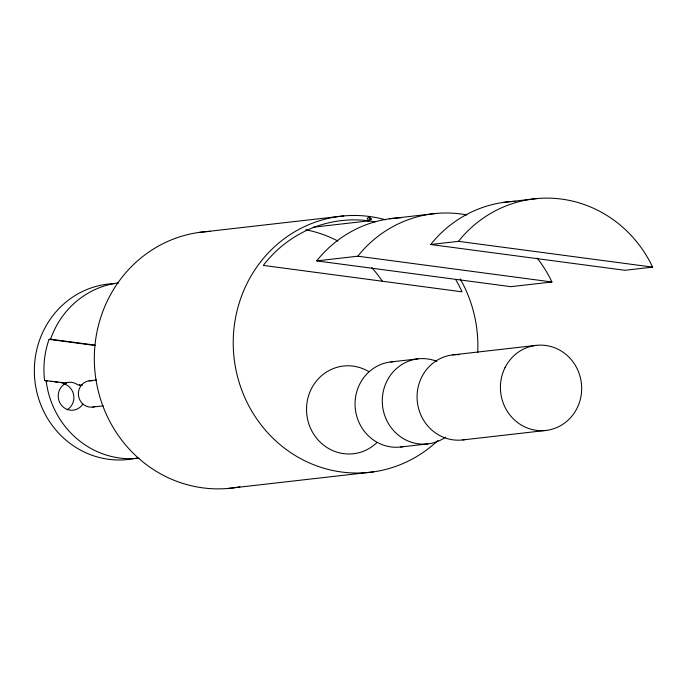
<?xml version="1.0" encoding="UTF-8"?>
<svg xmlns="http://www.w3.org/2000/svg" width="687" height="687" viewBox="0 0 687 687"><rect width="100%" height="100%" fill="white"/><g stroke="black" fill="none" stroke-linecap="round" stroke-linejoin="round"><path stroke-width="1.03" d="M95.004 345.097L50.598 339.198L49.069 339.378L48.27 341.671A88.271 83.72 83.5 0 0 44.312 378.065L44.595 380.504L47.661 380.916M50.598 339.198L51.293 337.18A88.271 83.72 83.5 0 1 118.619 282.881M537.148 258.097A123.136 116.79 83.5 0 1 549.334 276.758L551.962 281.988L510.845 286.668L316.664 260.888L320.331 256.5A123.136 116.79 83.5 0 1 401.414 217.736M316.664 260.888L357.781 256.199L361.448 251.811A123.136 116.79 83.5 0 1 466.92 214.937M430.697 244.512L458.478 241.343L462.145 236.946A123.136 116.79 83.5 0 1 650.031 261.893L652.65 267.123L624.869 270.292L430.697 244.512L434.364 240.115A123.136 116.79 83.5 0 1 515.439 201.351M368 220.974L371.263 218.947L369.374 216.92L368.404 217.032L370.293 219.059M313.212 227.217L368.971 220.862L371.263 218.947M67.094 409.778L68.837 408.567A14.126 13.396 83.5 0 0 73.054 392.629C71.482 388.232 67.695 384.548 63.049 383.629M369.374 216.92L367.107 218.397L368.971 220.862M44.595 380.504L66.545 383.045L65.007 383.775A14.126 13.396 83.5 0 0 59.941 402.943A14.126 13.396 83.5 0 0 78.206 408.516L79.95 407.297A14.126 13.396 83.5 0 0 82.784 404.076M198.595 232.489L343.852 215.916M503.262 202.433L537.122 198.56M389.237 218.818L436.425 213.417M66.545 383.045L65.016 383.217C69.172 381.414 74.248 382.135 77.803 384.918L82.509 385.167M89.07 380.83L96.412 379.997M390.748 361.955L417.971 358.854M452.759 354.887L536.1 345.389M92.779 407.056L103.265 405.854M400.624 447.005L427.855 443.896M462.643 439.938L545.985 430.431M228.333 488.423L373.591 471.849M458.478 241.343L652.65 267.123M357.781 256.199L551.962 281.988M49.069 339.378L95.381 345.527M50.726 381.319L52.77 381.594M54.805 381.86L57.871 382.273M60.937 382.676L62.972 382.951M79.331 384.746L80.671 385.854M46.123 380.332L46.373 382.479A88.271 83.72 83.5 0 0 138.989 458.229M95.175 406.446A13.242 12.555 83.5 0 1 78.447 395.308A13.242 12.555 83.5 0 1 92.35 380.813M465.786 439.431A42.809 40.602 83.5 0 1 417.207 400.435A42.809 40.602 83.5 0 1 459.131 354.672M445.623 437.13A42.809 40.602 83.5 0 1 382.582 406.069A42.809 40.602 83.5 0 1 436.82 361.353M403.776 446.507A42.809 40.602 83.5 0 1 355.419 409.735A42.809 40.602 83.5 0 1 392.861 361.766M375.093 221.849A124.459 118.044 83.5 0 0 264.426 263.963L263.319 265.422L462.025 291.812L461.286 290.137A124.459 118.044 83.5 0 0 455.679 279.523M239.943 486.8A128.873 122.234 83.5 0 1 95.227 374.226A128.873 122.234 83.5 0 1 210.274 231.399M437.928 440.47A128.873 122.234 83.5 0 1 236.886 374.046A128.873 122.234 83.5 0 1 385.613 219.806M460.17 278.853A128.873 122.234 83.5 0 1 477.688 352.723M376.974 442.514A44.131 41.864 83.5 0 1 320.923 442.823A44.131 41.864 83.5 0 1 314.105 384.153A44.131 41.864 83.5 0 1 368.73 371.581M305.646 229.759A124.459 118.044 83.5 0 1 337.927 241.06M371.822 267.681A124.459 118.044 83.5 0 1 382.298 281.206M133.948 458.59A88.271 83.72 83.5 0 1 34.917 380.993A88.271 83.72 83.5 0 1 114.497 283.602M137.383 457.86A88.271 83.72 83.5 0 1 135.665 458.238M505.005 367.7A42.809 40.602 83.5 0 0 542.799 430.672A42.809 40.602 83.5 0 0 575.32 365.364A42.809 40.602 83.5 0 0 505.005 367.7"/></g></svg>
